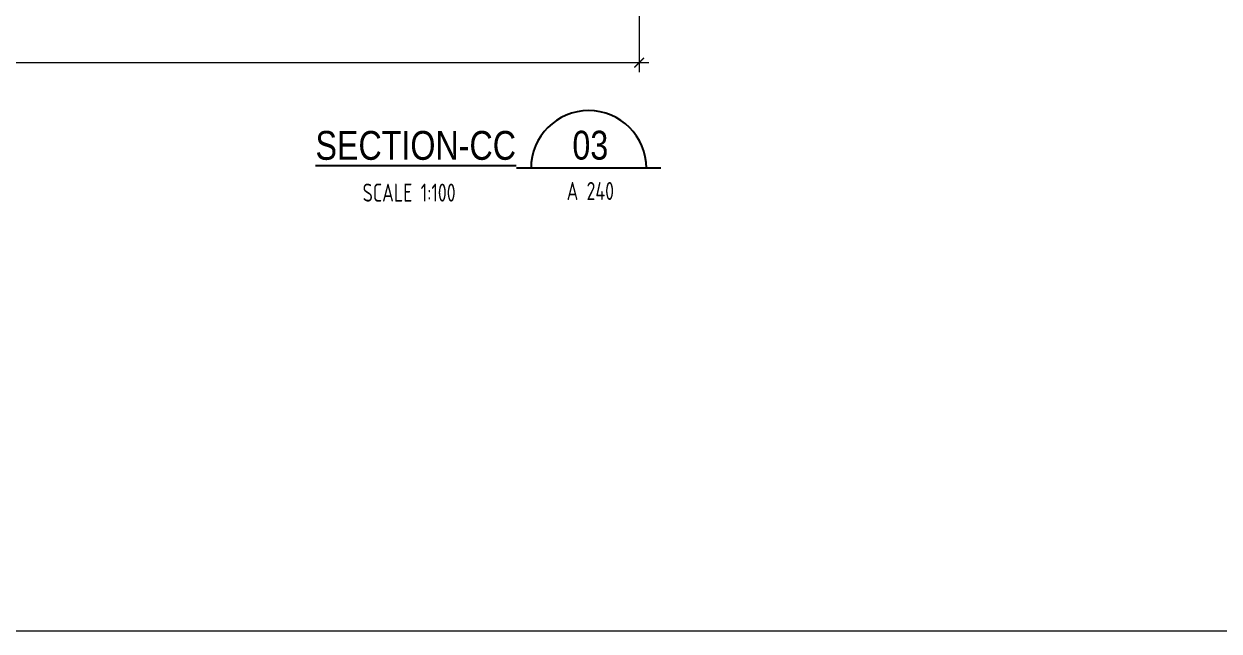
# Model space of a CAD drawing. Header units: millimetres. Extents: x -6181 to 191287, y -8583 to 23546.
# Drawn here: x 171993 to 184425, y -8583 to -2267 of the extents above; entities that cross this region are included whole.
import ezdxf
from ezdxf.enums import TextEntityAlignment as Align

# ---------------------------------------------------------------- set-up
doc = ezdxf.new("R2010")
doc.units = ezdxf.units.MM
doc.header["$MEASUREMENT"] = 0
doc.layers.add('01--VIEW-TITLE', color=7, linetype='Continuous')
doc.layers.add('07--DIM-2', color=2, linetype='Continuous', lineweight=25)
doc.layers.add('1735-DT-5BR-SEC_CC$0$00--ORIGIN', color=6, linetype='Continuous', lineweight=0, plot=False)
doc.styles.add('Ariel', font='arial.ttf', dxfattribs={"width": 0.8})
doc.styles.add('ISO', font='isocp2.shx', dxfattribs={"width": 0.8})
doc.dimstyles.new('1-100_AR', dxfattribs={"dimtxt": 200, "dimasz": 100, "dimexe": 100, "dimexo": 100, "dimgap": 0, "dimtad": 0, "dimdec": 0, "dimzin": 12, "dimdsep": 46, "dimtxsty": 'ISO', "dimblk": 'ARCHTICK', "dimcen": 100, "dimdle": 100, "dimclrd": 8, "dimclre": 9, "dimclrt": 2, "dimadec": 0, "dimazin": 0, "dimtfac": 1, "dimtdec": 0, "dimtmove": 0, "dimatfit": 2, "dimldrblk": 'ARCHTICK', "dimfxl": 1, "dimtvp": 0.75, "dimtolj": 1, "dimtzin": 12, "dimlwd": 9, "dimlwe": 9, "dimarcsym": 0})

# ---------------------------------------------------------------- blocks, each defined once
blk = doc.blocks.new('1735-DT-5BR-SEC_CC')
at = {"layer": '1735-DT-5BR-SEC_CC$0$00--ORIGIN', "color": 6}
blk.add_lwpolyline([(135616.9, 16408.1), (191287.1, 16408.1), (191287.1, -8582.8), (135616.9, -8582.8)], close=True, dxfattribs=at)
blk = doc.blocks.new('V-TITLE1')
at = {"layer": '01--VIEW-TITLE', "color": 4}
blk.add_line((1000, 0), (-1000, 0), dxfattribs=at)
at = {"layer": '01--VIEW-TITLE', "color": 2}
blk.add_arc((0, 0), 800, 0, 180, dxfattribs=at)
at = {"layer": '01--VIEW-TITLE', "color": 4, "style": 'Ariel', "width": 0.8}
blk.add_attdef('VIEWREF', text='', height=400, dxfattribs=at).set_placement((-1008, 118), align=Align.RIGHT)
blk.add_attdef('VREF', text='', height=400, dxfattribs=at).set_placement((23, 321), align=Align.MIDDLE)
at = {"layer": '01--VIEW-TITLE', "color": 2, "style": 'ISO', "width": 0.8}
blk.add_attdef('SCALE', text='', height=250, dxfattribs=at).set_placement((-1028, -462), align=Align.RIGHT)
blk.add_attdef('DWGREF', text='', height=250, dxfattribs=at).set_placement((23, -315), align=Align.MIDDLE)
blk = doc.blocks.new('_ArchTick')
at = {"color": 0, "const_width": 0.15}
blk.add_lwpolyline([(-0.5, -0.5), (0.5, 0.5)], dxfattribs=at)
blk = doc.blocks.new('*D72')
at = {"layer": '07--DIM-2', "color": 9, "lineweight": 9, "transparency": 16777216}
for p, q in [((178393, -1000, 0), (178393, -2770, 0)), ((148393, -1144, 0), (148393, -2770, 0))]:
    blk.add_line(p, q, dxfattribs=at)
at = {"layer": '07--DIM-2', "color": 8, "lineweight": 9, "transparency": 16777216}
blk.add_line((148293, -2670, 0), (178493, -2670, 0), dxfattribs=at)
at = {"layer": 'Defpoints', "color": 0, "transparency": 16777216}
for p in [(178393, -900, 0), (148393, -1044, 0), (178393, -2670, 0)]:
    blk.add_point(p, dxfattribs=at)
at = {"layer": '07--DIM-2', "color": 8, "lineweight": 9, "transparency": 16777216, "xscale": 100, "yscale": 100, "zscale": 100, "rotation": 180}
blk.add_blockref('_ArchTick', (148393, -2670, 0), dxfattribs=at)
at = {"layer": '07--DIM-2', "color": 8, "lineweight": 9, "transparency": 16777216, "xscale": 100, "yscale": 100, "zscale": 100}
blk.add_blockref('_ArchTick', (178393, -2670, 0), dxfattribs=at)
at = {"layer": '07--DIM-2', "color": 2, "transparency": 16777216, "char_height": 200, "attachment_point": 5, "style": 'ISO'}
for s, insert in [('\\A1;30000', (163393, -2520, 0)), ('\\A1;PLOT DIMENSION', (163393, -2822, 0))]:
    blk.add_mtext(s, dxfattribs=dict(at, insert=insert))

msp = doc.modelspace()

# ---------------------------------------------------------------- block references
msp.add_blockref('1735-DT-5BR-SEC_CC', (0, 0))

# ---------------------------------------------------------------- next in the draw order: block references
ref = msp.add_blockref('V-TITLE1', (177868, -3769.3), dxfattribs=dict(xscale=0.75, yscale=0.75, zscale=0.75))
ref.add_attrib('VREF', '03', dxfattribs={"layer": '01--VIEW-TITLE', "color": 4, "height": 300, "style": 'Ariel', "width": 0.8}).set_placement((177884.9, -3528.7, 16042302.1), align=Align.MIDDLE)
ref.add_attrib('VIEWREF', '%%USECTION-CC', dxfattribs={"layer": '01--VIEW-TITLE', "color": 4, "height": 300, "style": 'Ariel', "width": 0.8}).set_placement((177111.7, -3680.8, 16042302.1), align=Align.RIGHT)
ref.add_attrib('DWGREF', 'A 240', dxfattribs={"layer": '01--VIEW-TITLE', "color": 2, "height": 187.5, "style": 'ISO', "width": 0.8}).set_placement((177884.9, -4005.2, 16042302.1), align=Align.MIDDLE)
ref.add_attrib('SCALE', 'SCALE 1:100', dxfattribs={"layer": '01--VIEW-TITLE', "color": 2, "height": 187.5, "style": 'ISO', "width": 0.8}).set_placement((176483.4, -4115.8, 16042302.1), align=Align.RIGHT)

# ---------------------------------------------------------------- next in the draw order: dimensions: what is measured, and where the dimension line sits
at = {"layer": '07--DIM-2'}
dim = msp.add_linear_dim(base=(178392.8, -2670.5, 0), p1=(148392.8, -1043.7, 0), p2=(178392.8, -900, 0), angle=180, text='<>\\X PLOT DIMENSION', dimstyle='1-100_AR', override={"dimgap": 50, "dimtmove": 1}, dxfattribs=at)
dim.commit()
dim.dimension.update_dxf_attribs({"geometry": '*D72', "text_midpoint": (163392.8, -2670.5, 0)})

doc.saveas('drawing.dxf')
